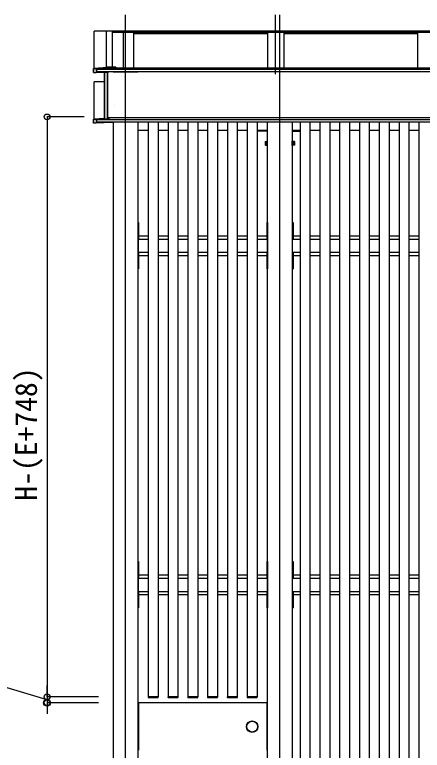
# Model space of a CAD drawing. Units: millimetres, scale not verified. Extents: x -6125 to 6125, y -9097 to 9042.
# Drawn here: x -4039 to -2804, y 4480 to 6709 of the extents above; entities that cross this region are included whole.
import ezdxf
from ezdxf.enums import TextEntityAlignment as Align

# ---------------------------------------------------------------- set-up
doc = ezdxf.new("R2010")
doc.units = ezdxf.units.MM
doc.header["$LTSCALE"] = 50
for name, color, linetype in [('0-4_YKK_12', 2, 'Continuous'), ('0-5_YKK_A1', 4, 'Continuous'), ('0-6_YKK_D', 6, 'Continuous')]:
    doc.layers.add(name, color=color, linetype=linetype)
doc.styles.add('ＭＳ ゴシック', font='')
doc.styles.get('ＭＳ ゴシック').set_extended_font_data('MS Gothic')

msp = doc.modelspace()

# ---------------------------------------------------------------- linework, layer by layer
at = {"layer": '0-4_YKK_12'}
for p, q in [((-3703.09, 3154.31), (-3703.09, 6708.91)), ((-3703.09, 6528.78), (-3703.09, 6708.91)), ((-3248.09, 6528.78), (-3248.09, 6708.91)), ((-3235.09, 3154.31), (-3235.09, 6708.91))]:
    msp.add_line(p, q, dxfattribs=at)
at = {"layer": '0-5_YKK_A1'}
for p, q in [((-3760.09, 6658.91), (-3797.59, 6658.91)), ((-3797.59, 6546.22), (-3797.59, 6658.91)), ((-3760.09, 6660.45), (-3742.59, 6660.45)), ((-3760.09, 6549.58), (-3760.09, 6660.45)), ((-3742.59, 6550.35), (-3742.59, 6660.45)), ((-1843.59, 6658.93), (-3742.59, 6658.93)), ((-1843.59, 6656.54), (-3742.59, 6656.54)), ((-1843.59, 6655.05), (-3742.59, 6655.05)), ((-3709.39, 6547.14), (-3709.39, 6655.05)), ((-3678.09, 6547.14), (-3678.09, 6655.05)), ((-3273.1, 6650.61), (-3678.09, 6650.61)), ((-3273.1, 6655.05), (-3273.1, 6547.14)), ((-3223.1, 6655.05), (-3223.1, 6547.14)), ((-2818.1, 6650.61), (-3223.1, 6650.61)), ((-2818.1, 6655.05), (-2818.1, 6547.14)), ((-3771.07, 6547.61), (-3800.09, 6546.09)), ((-3800.09, 6546.09), (-3799.57, 6545.49)), ((-3799.57, 6545.49), (-3791.6, 6545.35)), ((-3799.57, 6533.32), (-3791.6, 6533.46)), ((-3791.6, 6545.35), (-3754.1, 6547.31)), ((-3791.6, 6545.35), (-3791.6, 6533.46)), ((-3791.6, 6533.46), (-3758.6, 6535.18)), ((-3789.66, 6535.5), (-3789.66, 6543.01)), ((-1796.51, 6542.69), (-3789.66, 6542.71)), ((-1796.51, 6535.8), (-3789.66, 6535.8)), ((-3789.4, 6535.21), (-3789.36, 6535.21)), ((-3789.36, 6543.33), (-3753.1, 6545.22)), ((-3778.08, 6535.8), (-3789.36, 6535.21)), ((-3762.59, 6547.83), (-3771.07, 6547.61)), ((-3762.59, 6547.46), (-3771.07, 6547.61)), ((-3767.09, 6394.52), (-3767.09, 6534.74)), ((-3766.57, 6534.77), (-3766.57, 6393.92)), ((-3762.51, 6549.48), (-3762.59, 6549.1)), ((-3762.59, 6549.1), (-3754.1, 6549.1)), ((-3762.59, 6549.1), (-3762.59, 6547.46)), ((-3754.1, 6547.31), (-3762.59, 6547.46)), ((-3741.09, 6550.41), (-3762.51, 6549.48)), ((-3758.6, 6535.18), (-3758.6, 6393.78)), ((-3756.66, 6394.42), (-3756.66, 6534.75)), ((-3754.1, 6549.1), (-3754.1, 6547.31)), ((-3753.1, 6546.66), (-3733.45, 6547.69)), ((-3753.1, 6546.66), (-3753.1, 6545.22)), ((-1842.24, 6547.14), (-3743.94, 6547.14)), ((-3741.09, 6550.41), (-3740.09, 6550.41)), ((-3740.59, 6536.18), (-3665.59, 6536.18)), ((-3740.09, 6550.09), (-3740.09, 6550.41)), ((-3732.6, 6550.09), (-3740.09, 6550.09)), ((-3733.45, 6547.69), (-3733.45, 6547.14)), ((-3732.6, 6550.09), (-3732.6, 6550.04)), ((-3797.59, 6392.93), (-3797.59, 6505.95)), ((-3767.09, 6505.95), (-3797.59, 6505.95)), ((-3735.8, 6432.9), (-3735.8, 6432.84)), ((-1829.51, 6396.72), (-3756.66, 6396.72)), ((-3767.09, 6394.52), (-3800.09, 6392.8)), ((-3799.57, 6392.2), (-3800.09, 6392.8)), ((-3799.57, 6392.2), (-3791.6, 6392.06)), ((-3791.6, 6379.87), (-3799.57, 6379.87)), ((-3758.6, 6393.78), (-3791.6, 6392.06)), ((-3791.6, 6392.06), (-3791.6, 6379.87)), ((-3789.66, 6382.77), (-3789.66, 6390.22)), ((-1796.51, 6389.9), (-3789.66, 6389.9)), ((-1796.51, 6383.01), (-3789.66, 6383.01)), ((-3789.4, 6382.48), (-3789.36, 6382.48)), ((-3789.36, 6390.53), (-3753.1, 6392.43)), ((-3779.26, 6383.01), (-3789.36, 6382.48)), ((-3766.57, 6393.92), (-3767.09, 6394.52)), ((-3766.57, 6393.92), (-3758.6, 6393.78)), ((-3753.1, 6394.31), (-3756.65, 6394.34)), ((-3753.1, 6394.31), (-3756.65, 6394.34)), ((-3756.4, 6394.13), (-3756.36, 6394.13)), ((-3753.1, 6394.31), (-3753.1, 6394.28)), ((-3740.59, 6383.01), (-3740.59, 3617.81)), ((-3665.59, 6383.01), (-3665.59, 3617.81)), ((-3634.09, 6383.01), (-3634.09, 4642.31)), ((-3604.09, 6383.01), (-3604.09, 4642.31)), ((-3574.09, 6383.01), (-3574.09, 4642.31)), ((-3544.09, 6383.01), (-3544.09, 4642.31)), ((-3514.09, 6383.01), (-3514.09, 4642.31)), ((-3484.09, 6383.01), (-3484.09, 4642.31)), ((-3454.09, 6383.01), (-3454.09, 4642.31)), ((-3424.09, 6383.01), (-3424.09, 4642.31)), ((-3394.09, 6383.01), (-3394.09, 4642.31)), ((-3364.09, 6383.01), (-3364.09, 4642.31)), ((-3334.09, 6383.01), (-3334.09, 4642.31)), ((-3304.09, 6383.01), (-3304.09, 4642.31)), ((-3272.59, 3617.74), (-3272.59, 6383.01)), ((-3197.59, 6383.01), (-3197.59, 3617.81)), ((-3174.09, 6383.01), (-3174.09, 3604.31)), ((-3144.09, 6383.01), (-3144.09, 3604.31)), ((-3114.09, 6383.01), (-3114.09, 3604.31)), ((-3084.09, 6383.01), (-3084.09, 3604.31)), ((-3054.09, 6383.01), (-3054.09, 3604.31)), ((-3024.09, 6383.01), (-3024.09, 3604.31)), ((-2994.09, 6383.01), (-2994.09, 3604.31)), ((-2964.09, 6383.01), (-2964.09, 3604.31)), ((-2934.09, 6383.01), (-2934.09, 3604.31)), ((-2904.09, 6383.01), (-2904.09, 3604.31)), ((-2874.09, 6383.01), (-2874.09, 3604.31)), ((-2844.09, 6383.01), (-2844.09, 3604.31)), ((-2814.09, 6383.01), (-2814.09, 3604.31)), ((-3665.59, 6359.31), (-3634.09, 6359.31)), ((-3604.09, 6359.31), (-3574.09, 6359.31)), ((-3544.09, 6359.31), (-3514.09, 6359.31)), ((-3484.09, 6359.31), (-3454.09, 6359.31)), ((-3424.09, 6359.31), (-3394.09, 6359.31)), ((-3364.09, 6359.31), (-3334.09, 6359.31)), ((-3304.09, 6359.31), (-3272.59, 6359.31)), ((-3272.59, 6356.31), (-3304.09, 6356.31)), ((-3197.59, 6359.31), (-3174.09, 6359.31)), ((-3197.59, 6356.31), (-3174.09, 6356.31)), ((-3144.09, 6359.31), (-3114.09, 6359.31)), ((-3084.09, 6359.31), (-3054.09, 6359.31)), ((-3024.09, 6359.31), (-2994.09, 6359.31)), ((-2964.09, 6359.31), (-2934.09, 6359.31)), ((-2904.09, 6359.31), (-2874.09, 6359.31)), ((-2844.09, 6359.31), (-2814.09, 6359.31)), ((-3279.39, 6324.31), (-3278.94, 6325.08)), ((-3279.39, 6324.31), (-3279.39, 6314.31)), ((-3279.39, 6314.31), (-3278.94, 6313.54)), ((-3278.94, 6325.08), (-3275.39, 6325.08)), ((-3278.94, 6322.2), (-3275.39, 6322.2)), ((-3278.94, 6316.42), (-3275.39, 6316.42)), ((-3278.94, 6313.54), (-3275.39, 6313.54)), ((-3275.39, 6325.08), (-3275.39, 6313.54)), ((-3274.19, 6325.01), (-3275.39, 6325.01)), ((-3275.39, 6325.01), (-3275.39, 6313.61)), ((-3275.39, 6313.61), (-3274.19, 6313.61)), ((-3274.19, 6313.61), (-3274.19, 6325.01)), ((-3195.99, 6325.01), (-3194.79, 6325.01)), ((-3195.99, 6313.61), (-3195.99, 6325.01)), ((-3194.79, 6313.61), (-3195.99, 6313.61)), ((-3194.79, 6325.08), (-3194.79, 6313.54)), ((-3191.24, 6325.08), (-3194.79, 6325.08)), ((-3194.79, 6325.01), (-3194.79, 6313.61)), ((-3191.24, 6322.2), (-3194.79, 6322.2)), ((-3191.24, 6316.42), (-3194.79, 6316.42)), ((-3191.24, 6313.54), (-3194.79, 6313.54)), ((-3190.79, 6324.31), (-3191.24, 6325.08)), ((-3190.79, 6314.31), (-3191.24, 6313.54)), ((-3190.79, 6324.31), (-3190.79, 6314.31)), ((-3665.09, 6029.31), (-3634.09, 6029.31)), ((-3665.09, 6029.31), (-3665.09, 5989.31)), ((-3663.09, 6039.31), (-3634.09, 6039.31)), ((-3604.09, 6039.31), (-3574.09, 6039.31)), ((-3604.09, 6029.31), (-3574.09, 6029.31)), ((-3544.09, 6039.31), (-3514.09, 6039.31)), ((-3544.09, 6029.31), (-3514.09, 6029.31)), ((-3484.09, 6039.31), (-3454.09, 6039.31)), ((-3484.09, 6029.31), (-3454.09, 6029.31)), ((-3424.09, 6039.31), (-3394.09, 6039.31)), ((-3424.09, 6029.31), (-3394.09, 6029.31)), ((-3364.09, 6039.31), (-3334.09, 6039.31)), ((-3364.09, 6029.31), (-3334.09, 6029.31)), ((-3304.09, 6039.31), (-3275.09, 6039.31)), ((-3304.09, 6029.31), (-3273.09, 6029.31)), ((-3273.09, 6029.31), (-3273.09, 5989.31)), ((-3197.59, 6039.31), (-3197.59, 5979.31)), ((-3197.59, 6029.31), (-3174.09, 6029.31)), ((-3195.09, 6039.31), (-3174.09, 6039.31)), ((-3144.09, 6039.31), (-3114.09, 6039.31)), ((-3144.09, 6029.31), (-3114.09, 6029.31)), ((-3084.09, 6039.31), (-3054.09, 6039.31)), ((-3084.09, 6029.31), (-3054.09, 6029.31)), ((-3024.09, 6039.31), (-2994.09, 6039.31)), ((-3024.09, 6029.31), (-2994.09, 6029.31)), ((-2964.09, 6039.31), (-2934.09, 6039.31)), ((-2964.09, 6029.31), (-2934.09, 6029.31)), ((-2904.09, 6039.31), (-2874.09, 6039.31)), ((-2904.09, 6029.31), (-2874.09, 6029.31)), ((-2844.09, 6039.31), (-2814.09, 6039.31)), ((-2844.09, 6029.31), (-2814.09, 6029.31)), ((-3665.09, 5989.31), (-3634.09, 5989.31)), ((-3663.09, 5989.31), (-3663.09, 5939.31)), ((-3663.09, 5979.31), (-3634.09, 5979.31)), ((-3604.09, 5989.31), (-3574.09, 5989.31)), ((-3604.09, 5979.31), (-3574.09, 5979.31)), ((-3544.09, 5989.31), (-3514.09, 5989.31)), ((-3544.09, 5979.31), (-3514.09, 5979.31)), ((-3484.09, 5989.31), (-3454.09, 5989.31)), ((-3484.09, 5979.31), (-3454.09, 5979.31)), ((-3424.09, 5989.31), (-3394.09, 5989.31)), ((-3424.09, 5979.31), (-3394.09, 5979.31)), ((-3364.09, 5989.31), (-3334.09, 5989.31)), ((-3364.09, 5979.31), (-3334.09, 5979.31)), ((-3304.09, 5989.31), (-3273.09, 5989.31)), ((-3304.09, 5979.31), (-3275.09, 5979.31)), ((-3275.09, 5989.31), (-3275.09, 5939.31)), ((-3197.59, 5989.31), (-3174.09, 5989.31)), ((-3195.09, 5989.31), (-3195.09, 5939.31)), ((-3195.09, 5979.31), (-3174.09, 5979.31)), ((-3144.09, 5989.31), (-3114.09, 5989.31)), ((-3144.09, 5979.31), (-3114.09, 5979.31)), ((-3084.09, 5989.31), (-3054.09, 5989.31)), ((-3084.09, 5979.31), (-3054.09, 5979.31)), ((-3024.09, 5989.31), (-2994.09, 5989.31)), ((-3024.09, 5979.31), (-2994.09, 5979.31)), ((-2964.09, 5989.31), (-2934.09, 5989.31)), ((-2964.09, 5979.31), (-2934.09, 5979.31)), ((-2904.09, 5989.31), (-2874.09, 5989.31)), ((-2904.09, 5979.31), (-2874.09, 5979.31)), ((-2844.09, 5989.31), (-2814.09, 5989.31)), ((-2844.09, 5979.31), (-2814.09, 5979.31)), ((-3274.59, 5364.31), (-3274.84, 5364.31)), ((-3665.09, 5001.81), (-3634.09, 5001.81)), ((-3665.09, 5001.81), (-3665.09, 4961.81)), ((-3663.09, 5011.81), (-3634.09, 5011.81)), ((-3604.09, 5011.81), (-3574.09, 5011.81)), ((-3604.09, 5001.81), (-3574.09, 5001.81)), ((-3544.09, 5011.81), (-3514.09, 5011.81)), ((-3544.09, 5001.81), (-3514.09, 5001.81)), ((-3484.09, 5011.81), (-3454.09, 5011.81)), ((-3484.09, 5001.81), (-3454.09, 5001.81)), ((-3424.09, 5011.81), (-3394.09, 5011.81)), ((-3424.09, 5001.81), (-3394.09, 5001.81)), ((-3364.09, 5011.81), (-3334.09, 5011.81)), ((-3364.09, 5001.81), (-3334.09, 5001.81)), ((-3304.09, 5011.81), (-3275.09, 5011.81)), ((-3304.09, 5001.81), (-3273.09, 5001.81)), ((-3273.09, 5001.81), (-3273.09, 4961.81)), ((-3197.59, 5011.81), (-3197.59, 4951.81)), ((-3197.59, 5001.81), (-3174.09, 5001.81)), ((-3195.09, 5011.81), (-3174.09, 5011.81)), ((-3144.09, 5011.81), (-3114.09, 5011.81)), ((-3144.09, 5001.81), (-3114.09, 5001.81)), ((-3084.09, 5011.81), (-3054.09, 5011.81)), ((-3084.09, 5001.81), (-3054.09, 5001.81)), ((-3024.09, 5011.81), (-2994.09, 5011.81)), ((-3024.09, 5001.81), (-2994.09, 5001.81)), ((-2964.09, 5011.81), (-2934.09, 5011.81)), ((-2964.09, 5001.81), (-2934.09, 5001.81)), ((-2904.09, 5011.81), (-2874.09, 5011.81)), ((-2904.09, 5001.81), (-2874.09, 5001.81)), ((-2844.09, 5011.81), (-2814.09, 5011.81)), ((-2844.09, 5001.81), (-2814.09, 5001.81)), ((-3665.09, 4961.81), (-3634.09, 4961.81)), ((-3663.09, 4961.81), (-3663.09, 4911.81)), ((-3663.09, 4951.81), (-3634.09, 4951.81)), ((-3604.09, 4961.81), (-3574.09, 4961.81)), ((-3604.09, 4951.81), (-3574.09, 4951.81)), ((-3544.09, 4961.81), (-3514.09, 4961.81)), ((-3544.09, 4951.81), (-3514.09, 4951.81)), ((-3484.09, 4961.81), (-3454.09, 4961.81)), ((-3484.09, 4951.81), (-3454.09, 4951.81)), ((-3424.09, 4961.81), (-3394.09, 4961.81)), ((-3424.09, 4951.81), (-3394.09, 4951.81)), ((-3364.09, 4961.81), (-3334.09, 4961.81)), ((-3364.09, 4951.81), (-3334.09, 4951.81)), ((-3304.09, 4961.81), (-3273.09, 4961.81)), ((-3304.09, 4951.81), (-3275.09, 4951.81)), ((-3275.09, 4961.81), (-3275.09, 4911.81)), ((-3197.59, 4961.81), (-3174.09, 4961.81)), ((-3195.09, 4961.81), (-3195.09, 4911.81)), ((-3195.09, 4951.81), (-3174.09, 4951.81)), ((-3144.09, 4961.81), (-3114.09, 4961.81)), ((-3144.09, 4951.81), (-3114.09, 4951.81)), ((-3084.09, 4961.81), (-3054.09, 4961.81)), ((-3084.09, 4951.81), (-3054.09, 4951.81)), ((-3024.09, 4961.81), (-2994.09, 4961.81)), ((-3024.09, 4951.81), (-2994.09, 4951.81)), ((-2964.09, 4961.81), (-2934.09, 4961.81)), ((-2964.09, 4951.81), (-2934.09, 4951.81)), ((-2904.09, 4961.81), (-2874.09, 4961.81)), ((-2904.09, 4951.81), (-2874.09, 4951.81)), ((-2844.09, 4961.81), (-2814.09, 4961.81)), ((-2844.09, 4951.81), (-2814.09, 4951.81)), ((-3634.59, 4642.31), (-3634.49, 4640.75)), ((-3633.59, 4642.31), (-3634.59, 4642.31)), ((-3604.58, 4642.31), (-3633.59, 4642.31)), ((-3633.49, 4639.81), (-3604.68, 4639.81)), ((-3574.59, 4642.31), (-3574.49, 4640.75)), ((-3573.59, 4642.31), (-3574.59, 4642.31)), ((-3544.59, 4642.31), (-3573.59, 4642.31)), ((-3573.49, 4639.81), (-3544.68, 4639.81)), ((-3514.59, 4642.31), (-3514.49, 4640.75)), ((-3513.59, 4642.31), (-3514.59, 4642.31)), ((-3484.59, 4642.31), (-3513.59, 4642.31)), ((-3513.49, 4639.81), (-3484.68, 4639.81)), ((-3454.59, 4642.31), (-3454.49, 4640.75)), ((-3453.59, 4642.31), (-3454.59, 4642.31)), ((-3424.59, 4642.31), (-3453.59, 4642.31)), ((-3453.49, 4639.81), (-3424.68, 4639.81)), ((-3394.59, 4642.31), (-3394.49, 4640.75)), ((-3393.59, 4642.31), (-3394.59, 4642.31)), ((-3364.59, 4642.31), (-3393.59, 4642.31)), ((-3393.49, 4639.81), (-3364.68, 4639.81)), ((-3334.59, 4642.31), (-3334.49, 4640.75)), ((-3333.59, 4642.31), (-3334.59, 4642.31)), ((-3304.59, 4642.31), (-3333.59, 4642.31)), ((-3333.49, 4639.81), (-3304.68, 4639.81)), ((-3664.09, 4624.31), (-3664.09, 4623.51)), ((-3663.59, 4624.31), (-3664.09, 4624.31)), ((-3664.09, 4623.51), (-3663.59, 4623.51)), ((-3664.09, 4623.51), (-3664.09, 4623.31)), ((-3664.09, 4623.31), (-3663.29, 4623.31)), ((-3663.59, 4624.31), (-3663.29, 4624.31)), ((-3663.59, 4623.51), (-3663.59, 4624.31)), ((-3663.59, 4623.51), (-3663.29, 4623.51)), ((-3274.89, 4624.31), (-3663.29, 4624.31)), ((-3663.29, 4623.51), (-3663.29, 4624.31)), ((-3663.29, 4623.51), (-3663.29, 4623.31)), ((-3274.89, 4623.51), (-3663.29, 4623.51)), ((-3663.29, 4623.31), (-3663.29, 4480.31)), ((-3274.89, 4623.51), (-3274.89, 4624.31)), ((-3274.59, 4624.31), (-3274.89, 4624.31)), ((-3274.89, 4623.51), (-3274.89, 4623.31)), ((-3274.59, 4623.51), (-3274.89, 4623.51)), ((-3274.89, 4623.31), (-3274.09, 4623.31)), ((-3274.89, 4623.31), (-3274.89, 4480.31)), ((-3274.59, 4624.31), (-3274.59, 4623.51)), ((-3274.59, 4623.51), (-3274.09, 4623.51)), ((-3274.09, 4623.31), (-3274.09, 4623.51)), ((-3274.09, 4623.31), (-3274.09, 4480.31)), ((-3663.29, 4480.11), (-3663.29, 4480.31)), ((-3274.89, 4480.11), (-3274.89, 4480.31)), ((-3274.89, 4480.31), (-3274.09, 4480.31))]:
    msp.add_line(p, q, dxfattribs=at)
for points in [[(-3799.57, 6545.49), (-3799.57, 6533.32), (-3800.09, 6533.6), (-3800.09, 6546.09)], [(-3753.1, 6535.8), (-3753.1, 6535.27), (-3756.36, 6535.07)], [(-3754.1, 6549.1), (-3732.6, 6550.04), (-3732.6, 6547.14)], [(-3799.57, 6392.2), (-3799.57, 6379.87), (-3800.09, 6380.31), (-3800.09, 6392.8)], [(-3742.6, 6383.01), (-3742.6, 6382.43), (-3791.6, 6379.87)], [(-3756.36, 6394.13), (-3753.1, 6394.28), (-3753.1, 6392.43)], [(-3665.59, 6079.31), (-3663.09, 6079.31), (-3663.09, 6029.31)], [(-3665.59, 6079.31), (-3665.59, 5939.31), (-3663.09, 5939.31)], [(-3272.59, 6079.31), (-3275.09, 6079.31), (-3275.09, 6029.31)], [(-3272.59, 6079.31), (-3272.59, 5939.31), (-3275.09, 5939.31)], [(-3197.59, 6079.31), (-3195.09, 6079.31), (-3195.09, 6029.31)], [(-3197.59, 6079.31), (-3197.59, 5939.31), (-3195.09, 5939.31)], [(-3665.59, 5051.81), (-3663.09, 5051.81), (-3663.09, 5001.81)], [(-3665.59, 5051.81), (-3665.59, 4911.81), (-3663.09, 4911.81)], [(-3272.59, 5051.81), (-3275.09, 5051.81), (-3275.09, 5001.81)], [(-3272.59, 5051.81), (-3272.59, 4911.81), (-3275.09, 4911.81)], [(-3197.59, 5051.81), (-3195.09, 5051.81), (-3195.09, 5001.81)], [(-3197.59, 5051.81), (-3197.59, 4911.81), (-3195.09, 4911.81)], [(-3603.68, 4640.75), (-3603.59, 4642.31), (-3604.58, 4642.31)], [(-3543.68, 4640.75), (-3543.59, 4642.31), (-3544.59, 4642.31)], [(-3483.68, 4640.75), (-3483.59, 4642.31), (-3484.59, 4642.31)], [(-3423.68, 4640.75), (-3423.59, 4642.31), (-3424.59, 4642.31)], [(-3363.68, 4640.75), (-3363.59, 4642.31), (-3364.59, 4642.31)], [(-3303.68, 4640.75), (-3303.59, 4642.31), (-3304.59, 4642.31)], [(-3664.09, 4623.31), (-3664.09, 4480.31), (-3663.29, 4480.31)], [(-3274.09, 4623.51), (-3274.09, 4624.31), (-3274.59, 4624.31)]]:
    msp.add_lwpolyline(points, dxfattribs=at)
for points in [[(-3272.59, 6313.06), (-3272.59, 6325.56), (-3274.19, 6325.56), (-3274.19, 6313.06)], [(-3197.59, 6313.06), (-3197.59, 6325.56), (-3195.99, 6325.56), (-3195.99, 6313.06)]]:
    msp.add_lwpolyline(points, close=True, dxfattribs=at)
for radius in [17.45, 16.45]:
    msp.add_circle((-3319.09, 4551.81), radius, dxfattribs=at)
for centre, radius, start, end in [((-3276.83, 6323.64), 2.56, 145.61708, 214.38292), ((-3276.83, 6314.98), 2.56, 145.61708, 214.38292), ((-3269.83, 6319.31), 9.55, 162.41276, 197.58724), ((-3193.34, 6323.64), 2.56, 325.61708, 34.38292), ((-3200.34, 6319.31), 9.55, 342.41276, 17.58724), ((-3193.34, 6314.98), 2.56, 325.61708, 34.38292), ((-3633.49, 4640.81), 1, 183.5, 270), ((-3604.68, 4640.81), 1, 270, 356.5), ((-3573.49, 4640.81), 1, 183.5, 270), ((-3544.68, 4640.81), 1, 270, 356.5), ((-3513.49, 4640.81), 1, 183.5, 270), ((-3484.68, 4640.81), 1, 270, 356.5), ((-3453.49, 4640.81), 1, 183.5, 270), ((-3424.68, 4640.81), 1, 270, 356.5), ((-3393.49, 4640.81), 1, 183.5, 270), ((-3364.68, 4640.81), 1, 270, 356.5), ((-3333.49, 4640.81), 1, 183.5, 270), ((-3304.68, 4640.81), 1, 270, 356.5)]:
    msp.add_arc(centre, radius, start, end, dxfattribs=at)
for centre, major_axis, ratio, start_param, end_param in [((-3789.36, 6543.03), (0.201, 0.233), 0.940582, 0.732081, 2.3115275), ((-3789.36, 6535.51), (0.195, 0.235), 0.956886, 2.2836504, 3.8630969), ((-3756.36, 6534.77), (0.201, 0.233), 0.940653, 0.7407203, 2.3114405), ((-3789.36, 6390.24), (0.201, 0.233), 0.940582, 0.732081, 2.3115275), ((-3789.36, 6382.78), (0.198, 0.234), 0.948716, 2.2998762, 3.8706726), ((-3756.36, 6394.43), (0.195, 0.235), 0.956815, 2.2838186, 3.8545388)]:
    msp.add_ellipse(centre, major_axis=major_axis, ratio=ratio, start_param=start_param, end_param=end_param, dxfattribs=at)
at = {"layer": '0-6_YKK_D'}
for p, q in [((-3828.59, 6399.31), (-3941.59, 6399.31)), ((-3940.59, 6399.31), (-3940.59, 4642.31)), ((-3940.59, 4642.31), (-3940.59, 4676.31)), ((-3784.86, 4642.31), (-3941.59, 4642.31)), ((-3784.86, 4642.31), (-3941.59, 4642.31)), ((-3940.59, 4642.31), (-3940.59, 4624.31)), ((-3940.59, 4642.31), (-3940.59, 4624.31)), ((-3784.86, 4624.31), (-3941.59, 4624.31)), ((-3784.86, 4624.31), (-3941.59, 4624.31)), ((-3940.59, 4624.31), (-3940.59, 4595.46)), ((-3940.59, 4624.31), (-3940.59, 4590.31))]:
    msp.add_line(p, q, dxfattribs=at)
msp.add_lwpolyline([(-3940.59, 4633.31), (-4102.83, 4681.43), (-4102.83, 4827.4)], dxfattribs=at)
for centre, radius in [((-3940.59, 6399.31), 8.5), ((-3940.59, 4642.31), 8.5), ((-3940.59, 4642.31), 8.5), ((-3940.59, 4624.31), 10.5), ((-3940.59, 4624.31), 8.5)]:
    msp.add_circle(centre, radius, dxfattribs=at)

# ---------------------------------------------------------------- texts
at = {"layer": '0-6_YKK_D', "style": 'ＭＳ ゴシック'}
msp.add_text('H-(E+748)', height=65.98, rotation=90, dxfattribs=at).set_placement((-3951.62, 5236.23), align=Align.BOTTOM_LEFT)

doc.saveas('drawing.dxf')
